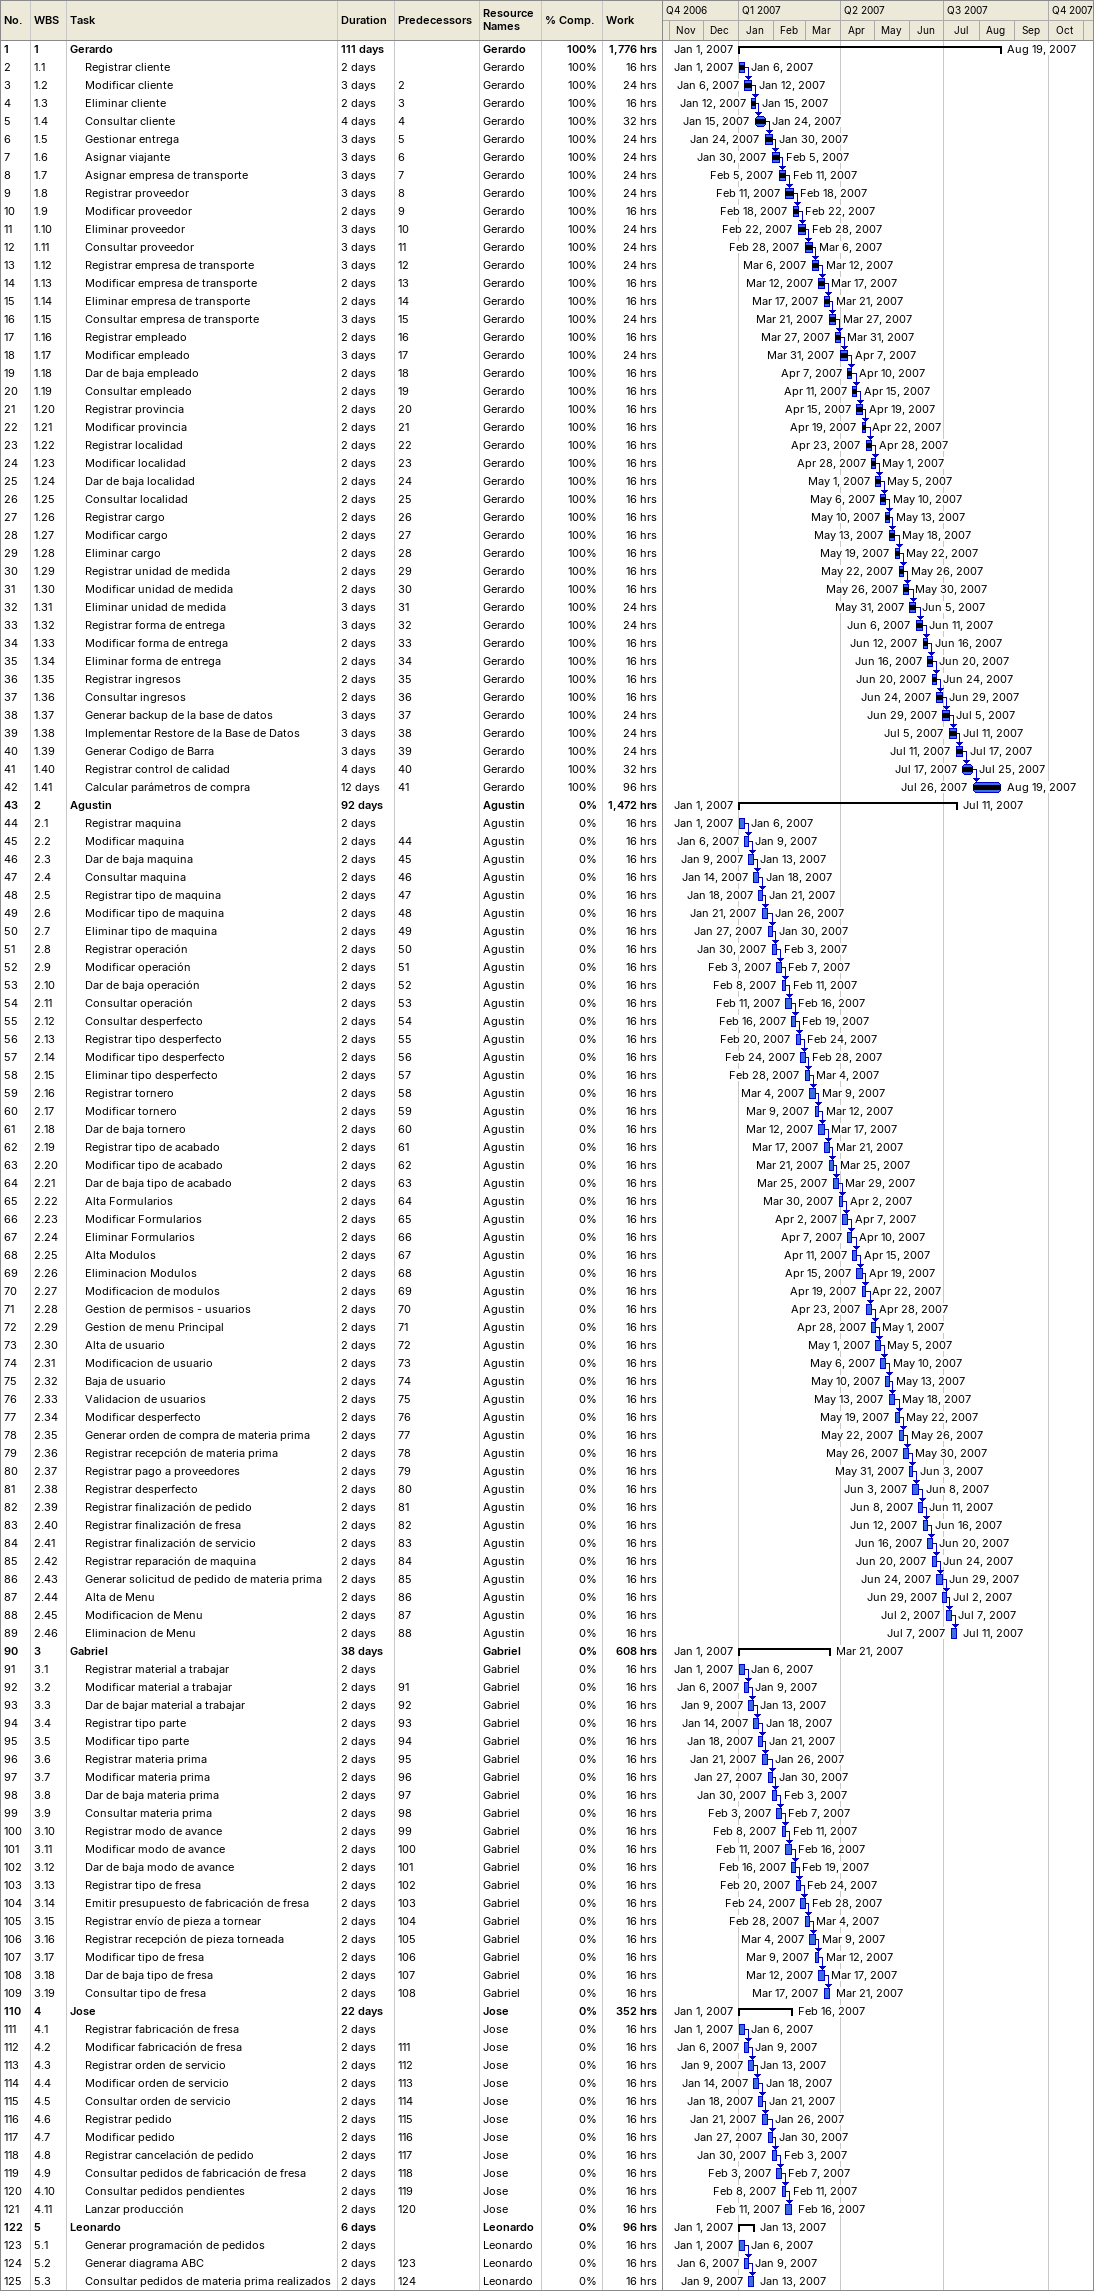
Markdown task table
| ID | WBS | Task | Duration | Start | Finish | Predecessors | Resources | % complete | Work (h) |
|---|---|---|---|---|---|---|---|---|---|
| 1 | 1 | **Gerardo** | 111d | 2007-01-01 | 2007-08-19 |  | Gerardo | 100 | 1776 |
| 2 | 1.1 | Registrar cliente | 2d | 2007-01-01 | 2007-01-06 |  | Gerardo | 100 | 16 |
| 3 | 1.2 | Modificar cliente | 3d | 2007-01-06 | 2007-01-12 | 2 | Gerardo | 100 | 24 |
| 4 | 1.3 | Eliminar cliente | 2d | 2007-01-12 | 2007-01-15 | 3 | Gerardo | 100 | 16 |
| 5 | 1.4 | Consultar cliente | 4d | 2007-01-15 | 2007-01-24 | 4 | Gerardo | 100 | 32 |
| 6 | 1.5 | Gestionar entrega | 3d | 2007-01-24 | 2007-01-30 | 5 | Gerardo | 100 | 24 |
| 7 | 1.6 | Asignar viajante | 3d | 2007-01-30 | 2007-02-05 | 6 | Gerardo | 100 | 24 |
| 8 | 1.7 | Asignar empresa de transporte | 3d | 2007-02-05 | 2007-02-11 | 7 | Gerardo | 100 | 24 |
| 9 | 1.8 | Registrar proveedor | 3d | 2007-02-11 | 2007-02-18 | 8 | Gerardo | 100 | 24 |
| 10 | 1.9 | Modificar proveedor | 2d | 2007-02-18 | 2007-02-22 | 9 | Gerardo | 100 | 16 |
| 11 | 1.10 | Eliminar proveedor | 3d | 2007-02-22 | 2007-02-28 | 10 | Gerardo | 100 | 24 |
| 12 | 1.11 | Consultar proveedor | 3d | 2007-02-28 | 2007-03-06 | 11 | Gerardo | 100 | 24 |
| 13 | 1.12 | Registrar empresa de transporte | 3d | 2007-03-06 | 2007-03-12 | 12 | Gerardo | 100 | 24 |
| 14 | 1.13 | Modificar empresa de transporte | 2d | 2007-03-12 | 2007-03-17 | 13 | Gerardo | 100 | 16 |
| 15 | 1.14 | Eliminar empresa de transporte | 2d | 2007-03-17 | 2007-03-21 | 14 | Gerardo | 100 | 16 |
| 16 | 1.15 | Consultar empresa de transporte | 3d | 2007-03-21 | 2007-03-27 | 15 | Gerardo | 100 | 24 |
| 17 | 1.16 | Registrar empleado | 2d | 2007-03-27 | 2007-03-31 | 16 | Gerardo | 100 | 16 |
| 18 | 1.17 | Modificar empleado | 3d | 2007-03-31 | 2007-04-07 | 17 | Gerardo | 100 | 24 |
| 19 | 1.18 | Dar de baja empleado | 2d | 2007-04-07 | 2007-04-10 | 18 | Gerardo | 100 | 16 |
| 20 | 1.19 | Consultar empleado | 2d | 2007-04-11 | 2007-04-15 | 19 | Gerardo | 100 | 16 |
| 21 | 1.20 | Registrar provincia | 2d | 2007-04-15 | 2007-04-19 | 20 | Gerardo | 100 | 16 |
| 22 | 1.21 | Modificar provincia | 2d | 2007-04-19 | 2007-04-22 | 21 | Gerardo | 100 | 16 |
| 23 | 1.22 | Registrar localidad | 2d | 2007-04-23 | 2007-04-28 | 22 | Gerardo | 100 | 16 |
| 24 | 1.23 | Modificar localidad | 2d | 2007-04-28 | 2007-05-01 | 23 | Gerardo | 100 | 16 |
| 25 | 1.24 | Dar de baja localidad | 2d | 2007-05-01 | 2007-05-05 | 24 | Gerardo | 100 | 16 |
| 26 | 1.25 | Consultar localidad | 2d | 2007-05-06 | 2007-05-10 | 25 | Gerardo | 100 | 16 |
| 27 | 1.26 | Registrar cargo | 2d | 2007-05-10 | 2007-05-13 | 26 | Gerardo | 100 | 16 |
| 28 | 1.27 | Modificar cargo | 2d | 2007-05-13 | 2007-05-18 | 27 | Gerardo | 100 | 16 |
| 29 | 1.28 | Eliminar cargo | 2d | 2007-05-19 | 2007-05-22 | 28 | Gerardo | 100 | 16 |
| 30 | 1.29 | Registrar unidad de medida | 2d | 2007-05-22 | 2007-05-26 | 29 | Gerardo | 100 | 16 |
| 31 | 1.30 | Modificar unidad de medida | 2d | 2007-05-26 | 2007-05-30 | 30 | Gerardo | 100 | 16 |
| 32 | 1.31 | Eliminar unidad de medida | 3d | 2007-05-31 | 2007-06-05 | 31 | Gerardo | 100 | 24 |
| 33 | 1.32 | Registrar forma de entrega | 3d | 2007-06-06 | 2007-06-11 | 32 | Gerardo | 100 | 24 |
| 34 | 1.33 | Modificar forma de entrega | 2d | 2007-06-12 | 2007-06-16 | 33 | Gerardo | 100 | 16 |
| 35 | 1.34 | Eliminar forma de entrega | 2d | 2007-06-16 | 2007-06-20 | 34 | Gerardo | 100 | 16 |
| 36 | 1.35 | Registrar ingresos | 2d | 2007-06-20 | 2007-06-24 | 35 | Gerardo | 100 | 16 |
| 37 | 1.36 | Consultar ingresos | 2d | 2007-06-24 | 2007-06-29 | 36 | Gerardo | 100 | 16 |
| 38 | 1.37 | Generar backup de la base de datos | 3d | 2007-06-29 | 2007-07-05 | 37 | Gerardo | 100 | 24 |
| 39 | 1.38 | Implementar Restore de la Base de Datos | 3d | 2007-07-05 | 2007-07-11 | 38 | Gerardo | 100 | 24 |
| 40 | 1.39 | Generar Codigo de Barra | 3d | 2007-07-11 | 2007-07-17 | 39 | Gerardo | 100 | 24 |
| 41 | 1.40 | Registrar control de calidad | 4d | 2007-07-17 | 2007-07-25 | 40 | Gerardo | 100 | 32 |
| 42 | 1.41 | Calcular parámetros de compra | 12d | 2007-07-26 | 2007-08-19 | 41 | Gerardo | 100 | 96 |
| 43 | 2 | **Agustin** | 92d | 2007-01-01 | 2007-07-11 |  | Agustin | 0 | 1472 |
| 44 | 2.1 | Registrar maquina | 2d | 2007-01-01 | 2007-01-06 |  | Agustin | 0 | 16 |
| 45 | 2.2 | Modificar maquina | 2d | 2007-01-06 | 2007-01-09 | 44 | Agustin | 0 | 16 |
| 46 | 2.3 | Dar de baja maquina | 2d | 2007-01-09 | 2007-01-13 | 45 | Agustin | 0 | 16 |
| 47 | 2.4 | Consultar maquina | 2d | 2007-01-14 | 2007-01-18 | 46 | Agustin | 0 | 16 |
| 48 | 2.5 | Registrar tipo de maquina | 2d | 2007-01-18 | 2007-01-21 | 47 | Agustin | 0 | 16 |
| 49 | 2.6 | Modificar tipo de maquina | 2d | 2007-01-21 | 2007-01-26 | 48 | Agustin | 0 | 16 |
| 50 | 2.7 | Eliminar tipo de maquina | 2d | 2007-01-27 | 2007-01-30 | 49 | Agustin | 0 | 16 |
| 51 | 2.8 | Registrar operación | 2d | 2007-01-30 | 2007-02-03 | 50 | Agustin | 0 | 16 |
| 52 | 2.9 | Modificar operación | 2d | 2007-02-03 | 2007-02-07 | 51 | Agustin | 0 | 16 |
| 53 | 2.10 | Dar de baja operación | 2d | 2007-02-08 | 2007-02-11 | 52 | Agustin | 0 | 16 |
| 54 | 2.11 | Consultar operación | 2d | 2007-02-11 | 2007-02-16 | 53 | Agustin | 0 | 16 |
| 55 | 2.12 | Consultar desperfecto | 2d | 2007-02-16 | 2007-02-19 | 54 | Agustin | 0 | 16 |
| 56 | 2.13 | Registrar tipo desperfecto | 2d | 2007-02-20 | 2007-02-24 | 55 | Agustin | 0 | 16 |
| 57 | 2.14 | Modificar tipo desperfecto | 2d | 2007-02-24 | 2007-02-28 | 56 | Agustin | 0 | 16 |
| 58 | 2.15 | Eliminar tipo desperfecto | 2d | 2007-02-28 | 2007-03-04 | 57 | Agustin | 0 | 16 |
| 59 | 2.16 | Registrar tornero | 2d | 2007-03-04 | 2007-03-09 | 58 | Agustin | 0 | 16 |
| 60 | 2.17 | Modificar tornero | 2d | 2007-03-09 | 2007-03-12 | 59 | Agustin | 0 | 16 |
| 61 | 2.18 | Dar de baja tornero | 2d | 2007-03-12 | 2007-03-17 | 60 | Agustin | 0 | 16 |
| 62 | 2.19 | Registrar tipo de acabado | 2d | 2007-03-17 | 2007-03-21 | 61 | Agustin | 0 | 16 |
| 63 | 2.20 | Modificar tipo de acabado | 2d | 2007-03-21 | 2007-03-25 | 62 | Agustin | 0 | 16 |
| 64 | 2.21 | Dar de baja tipo de acabado | 2d | 2007-03-25 | 2007-03-29 | 63 | Agustin | 0 | 16 |
| 65 | 2.22 | Alta Formularios | 2d | 2007-03-30 | 2007-04-02 | 64 | Agustin | 0 | 16 |
| 66 | 2.23 | Modificar Formularios | 2d | 2007-04-02 | 2007-04-07 | 65 | Agustin | 0 | 16 |
| 67 | 2.24 | Eliminar Formularios | 2d | 2007-04-07 | 2007-04-10 | 66 | Agustin | 0 | 16 |
| 68 | 2.25 | Alta Modulos | 2d | 2007-04-11 | 2007-04-15 | 67 | Agustin | 0 | 16 |
| 69 | 2.26 | Eliminacion Modulos | 2d | 2007-04-15 | 2007-04-19 | 68 | Agustin | 0 | 16 |
| 70 | 2.27 | Modificacion de modulos | 2d | 2007-04-19 | 2007-04-22 | 69 | Agustin | 0 | 16 |
| 71 | 2.28 | Gestion de permisos - usuarios | 2d | 2007-04-23 | 2007-04-28 | 70 | Agustin | 0 | 16 |
| 72 | 2.29 | Gestion de menu Principal | 2d | 2007-04-28 | 2007-05-01 | 71 | Agustin | 0 | 16 |
| 73 | 2.30 | Alta de usuario | 2d | 2007-05-01 | 2007-05-05 | 72 | Agustin | 0 | 16 |
| 74 | 2.31 | Modificacion de usuario | 2d | 2007-05-06 | 2007-05-10 | 73 | Agustin | 0 | 16 |
| 75 | 2.32 | Baja de usuario | 2d | 2007-05-10 | 2007-05-13 | 74 | Agustin | 0 | 16 |
| 76 | 2.33 | Validacion de usuarios | 2d | 2007-05-13 | 2007-05-18 | 75 | Agustin | 0 | 16 |
| 77 | 2.34 | Modificar desperfecto | 2d | 2007-05-19 | 2007-05-22 | 76 | Agustin | 0 | 16 |
| 78 | 2.35 | Generar orden de compra de materia prima | 2d | 2007-05-22 | 2007-05-26 | 77 | Agustin | 0 | 16 |
| 79 | 2.36 | Registrar recepción de materia prima | 2d | 2007-05-26 | 2007-05-30 | 78 | Agustin | 0 | 16 |
| 80 | 2.37 | Registrar pago a proveedores | 2d | 2007-05-31 | 2007-06-03 | 79 | Agustin | 0 | 16 |
| 81 | 2.38 | Registrar desperfecto | 2d | 2007-06-03 | 2007-06-08 | 80 | Agustin | 0 | 16 |
| 82 | 2.39 | Registrar finalización de pedido | 2d | 2007-06-08 | 2007-06-11 | 81 | Agustin | 0 | 16 |
| 83 | 2.40 | Registrar finalización de fresa | 2d | 2007-06-12 | 2007-06-16 | 82 | Agustin | 0 | 16 |
| 84 | 2.41 | Registrar finalización de servicio | 2d | 2007-06-16 | 2007-06-20 | 83 | Agustin | 0 | 16 |
| 85 | 2.42 | Registrar reparación de maquina | 2d | 2007-06-20 | 2007-06-24 | 84 | Agustin | 0 | 16 |
| 86 | 2.43 | Generar solicitud de pedido de materia prima | 2d | 2007-06-24 | 2007-06-29 | 85 | Agustin | 0 | 16 |
| 87 | 2.44 | Alta de Menu | 2d | 2007-06-29 | 2007-07-02 | 86 | Agustin | 0 | 16 |
| 88 | 2.45 | Modificacion de Menu | 2d | 2007-07-02 | 2007-07-07 | 87 | Agustin | 0 | 16 |
| 89 | 2.46 | Eliminacion de Menu | 2d | 2007-07-07 | 2007-07-11 | 88 | Agustin | 0 | 16 |
| 90 | 3 | **Gabriel** | 38d | 2007-01-01 | 2007-03-21 |  | Gabriel | 0 | 608 |
| 91 | 3.1 | Registrar material a trabajar | 2d | 2007-01-01 | 2007-01-06 |  | Gabriel | 0 | 16 |
| 92 | 3.2 | Modificar material a trabajar | 2d | 2007-01-06 | 2007-01-09 | 91 | Gabriel | 0 | 16 |
| 93 | 3.3 | Dar de bajar material a trabajar | 2d | 2007-01-09 | 2007-01-13 | 92 | Gabriel | 0 | 16 |
| 94 | 3.4 | Registrar tipo parte | 2d | 2007-01-14 | 2007-01-18 | 93 | Gabriel | 0 | 16 |
| 95 | 3.5 | Modificar tipo parte | 2d | 2007-01-18 | 2007-01-21 | 94 | Gabriel | 0 | 16 |
| 96 | 3.6 | Registrar materia prima | 2d | 2007-01-21 | 2007-01-26 | 95 | Gabriel | 0 | 16 |
| 97 | 3.7 | Modificar materia prima | 2d | 2007-01-27 | 2007-01-30 | 96 | Gabriel | 0 | 16 |
| 98 | 3.8 | Dar de baja materia prima | 2d | 2007-01-30 | 2007-02-03 | 97 | Gabriel | 0 | 16 |
| 99 | 3.9 | Consultar materia prima | 2d | 2007-02-03 | 2007-02-07 | 98 | Gabriel | 0 | 16 |
| 100 | 3.10 | Registrar modo de avance | 2d | 2007-02-08 | 2007-02-11 | 99 | Gabriel | 0 | 16 |
| 101 | 3.11 | Modificar modo de avance | 2d | 2007-02-11 | 2007-02-16 | 100 | Gabriel | 0 | 16 |
| 102 | 3.12 | Dar de baja modo de avance | 2d | 2007-02-16 | 2007-02-19 | 101 | Gabriel | 0 | 16 |
| 103 | 3.13 | Registrar tipo de fresa | 2d | 2007-02-20 | 2007-02-24 | 102 | Gabriel | 0 | 16 |
| 104 | 3.14 | Emitir presupuesto de fabricación de fresa | 2d | 2007-02-24 | 2007-02-28 | 103 | Gabriel | 0 | 16 |
| 105 | 3.15 | Registrar envío de pieza a tornear | 2d | 2007-02-28 | 2007-03-04 | 104 | Gabriel | 0 | 16 |
| 106 | 3.16 | Registrar recepción de pieza torneada | 2d | 2007-03-04 | 2007-03-09 | 105 | Gabriel | 0 | 16 |
| 107 | 3.17 | Modificar tipo de fresa | 2d | 2007-03-09 | 2007-03-12 | 106 | Gabriel | 0 | 16 |
| 108 | 3.18 | Dar de baja tipo de fresa | 2d | 2007-03-12 | 2007-03-17 | 107 | Gabriel | 0 | 16 |
| 109 | 3.19 | Consultar tipo de fresa | 2d | 2007-03-17 | 2007-03-21 | 108 | Gabriel | 0 | 16 |
| 110 | 4 | **Jose** | 22d | 2007-01-01 | 2007-02-16 |  | Jose | 0 | 352 |
| 111 | 4.1 | Registrar fabricación de fresa | 2d | 2007-01-01 | 2007-01-06 |  | Jose | 0 | 16 |
| 112 | 4.2 | Modificar fabricación de fresa | 2d | 2007-01-06 | 2007-01-09 | 111 | Jose | 0 | 16 |
| 113 | 4.3 | Registrar orden de servicio | 2d | 2007-01-09 | 2007-01-13 | 112 | Jose | 0 | 16 |
| 114 | 4.4 | Modificar orden de servicio | 2d | 2007-01-14 | 2007-01-18 | 113 | Jose | 0 | 16 |
| 115 | 4.5 | Consultar orden de servicio | 2d | 2007-01-18 | 2007-01-21 | 114 | Jose | 0 | 16 |
| 116 | 4.6 | Registrar pedido | 2d | 2007-01-21 | 2007-01-26 | 115 | Jose | 0 | 16 |
| 117 | 4.7 | Modificar pedido | 2d | 2007-01-27 | 2007-01-30 | 116 | Jose | 0 | 16 |
| 118 | 4.8 | Registrar cancelación de pedido | 2d | 2007-01-30 | 2007-02-03 | 117 | Jose | 0 | 16 |
| 119 | 4.9 | Consultar pedidos de fabricación de fresa | 2d | 2007-02-03 | 2007-02-07 | 118 | Jose | 0 | 16 |
| 120 | 4.10 | Consultar pedidos pendientes | 2d | 2007-02-08 | 2007-02-11 | 119 | Jose | 0 | 16 |
| 121 | 4.11 | Lanzar producción | 2d | 2007-02-11 | 2007-02-16 | 120 | Jose | 0 | 16 |
| 122 | 5 | **Leonardo** | 6d | 2007-01-01 | 2007-01-13 |  | Leonardo | 0 | 96 |
| 123 | 5.1 | Generar programación de pedidos | 2d | 2007-01-01 | 2007-01-06 |  | Leonardo | 0 | 16 |
| 124 | 5.2 | Generar diagrama ABC | 2d | 2007-01-06 | 2007-01-09 | 123 | Leonardo | 0 | 16 |
| 125 | 5.3 | Consultar pedidos de materia prima realizados | 2d | 2007-01-09 | 2007-01-13 | 124 | Leonardo | 0 | 16 |
